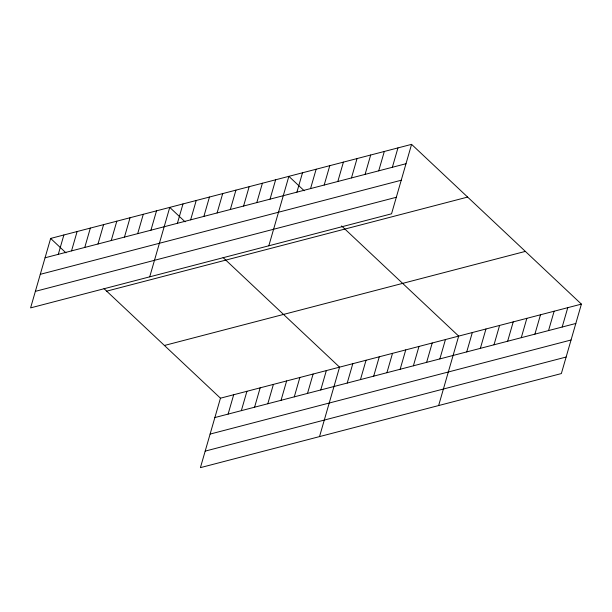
<?xml version="1.0" encoding="UTF-8"?>
<svg xmlns="http://www.w3.org/2000/svg" width="612" height="612" viewBox="0 0 612 612"><rect width="100%" height="100%" fill="white"/><g stroke="black" fill="none" stroke-linecap="round" stroke-linejoin="round"><path stroke-width="0.92" d="M411.585 144.356L50.643 238.435L30.6 307.882L391.542 213.81L411.585 144.356L581.4 304.118L561.357 373.565L200.415 467.644L220.458 398.19L581.4 304.118M58.293 254.34L63.877 234.985M71.528 250.889L77.112 231.535M84.762 247.439L90.346 228.085M97.996 243.989L103.581 224.635M111.231 240.547L116.816 221.184M124.465 237.096L130.05 217.734M137.7 233.646L143.285 214.284M150.935 230.196L156.519 210.834M149.71 276.838L169.754 207.392L185.099 221.827M177.404 223.296L182.988 203.941M190.638 219.846L196.222 200.491M203.873 216.396L209.457 197.041M217.107 212.945L222.692 193.591M230.342 209.495L235.926 190.141M243.576 206.045L249.16 186.691M256.81 202.603L262.395 183.24M270.045 199.152L275.63 179.79M268.821 245.794L288.864 176.34L304.21 190.776M228.108 414.102L233.692 394.748M296.912 192.145L302.504 172.791M241.342 410.652L246.927 391.298M310.552 188.595L316.136 169.233M254.577 407.202L260.161 387.847M324.184 185.038L329.776 165.684M267.811 403.752L273.396 384.397M337.824 181.489L343.409 162.126M281.046 400.302L286.63 380.947M351.456 177.931L357.041 158.577M294.28 396.851L299.865 377.497M365.096 174.374L370.681 155.02M307.515 393.401L313.099 374.047M378.729 170.825L384.313 151.462M320.749 389.959L326.334 370.597M392.361 167.267L397.953 147.913M319.525 436.601L339.568 367.146L223.128 257.598M347.218 383.058L352.803 363.696M360.453 379.608L366.037 360.254M373.687 376.158L379.272 356.804M386.922 372.708L392.506 353.353M400.156 369.258L405.741 349.903M413.391 365.808L418.975 346.453M426.625 362.358L432.21 343.003M439.86 358.907L445.444 339.553M438.636 405.549L458.679 336.103L341.572 225.927M466.727 351.908L472.319 332.553M480.366 348.35L485.951 328.996M493.999 344.801L499.583 325.446M507.639 341.244L513.223 321.889M521.271 337.694L526.856 318.332M534.903 334.137L540.495 314.782M548.543 330.587L554.128 311.225M562.176 327.03L567.768 307.675M45.059 257.79L406.001 163.718M40.285 274.321L401.227 180.242M35.374 291.35L396.316 197.278M106.687 291.151L467.622 197.079M164.421 345.474L525.364 251.394M214.873 417.552L575.816 323.473M210.1 434.084L571.042 340.004M205.188 451.113L566.123 357.041M50.643 238.435L65.989 252.871M104.017 288.642L220.458 398.19"/></g></svg>
